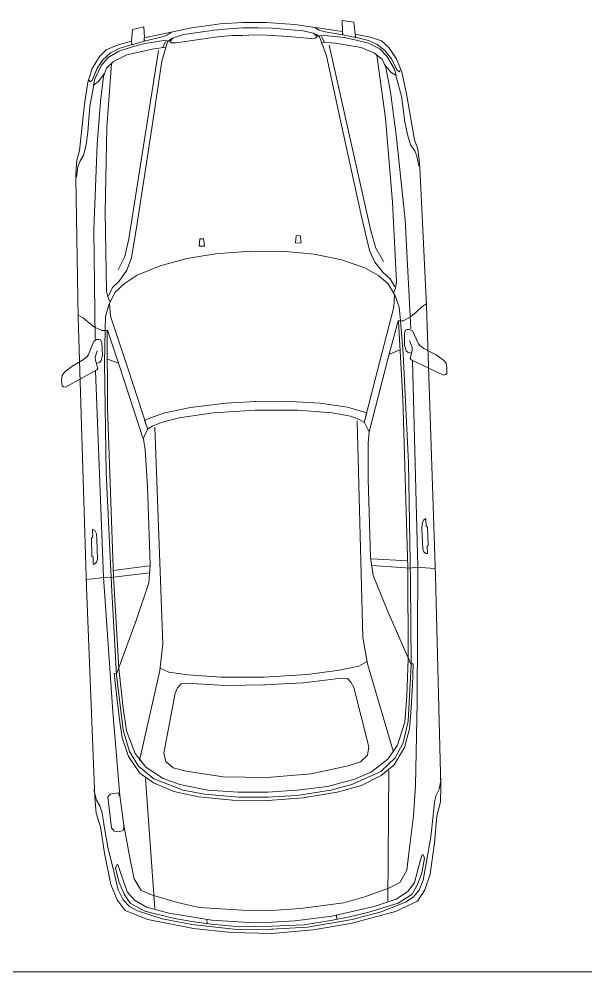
# Model space of a CAD drawing. Header units: metres. Extents: x 0 to 8495, y 0 to 3455.
# Drawn here: x 8274.348 to 8276.426, y 221.551 to 225.047 of the extents above; entities that cross this region are included whole.
import ezdxf

# ---------------------------------------------------------------- set-up
doc = ezdxf.new("R2010")
doc.units = ezdxf.units.M
doc.header["$MEASUREMENT"] = 0
doc.layers.get('0').update_dxf_attribs({"lineweight": 18})
doc.layers.add('furniture', color=30, linetype='Continuous', lineweight=20)

msp = doc.modelspace()

# ---------------------------------------------------------------- linework, layer by layer
at = {"color": 251}
for p, q in [((8274.8845, 224.9644), (8274.8755, 224.9425)), ((8275.4572, 224.9828), (8275.4676, 224.9615)), ((8275.7433, 223.8333), (8275.7072, 223.8172)), ((8274.6728, 223.7988), (8274.7099, 223.7852)), ((8274.8253, 223.0409), (8274.6934, 223.0244)), ((8275.6399, 223.0671), (8275.7725, 223.0591)), ((8275.7031, 222.29), (8275.7003, 221.8111)), ((8274.812, 222.2613), (8274.8456, 221.7836)), ((8275.0369, 221.7443), (8275.0374, 221.7281)), ((8275.5119, 221.7595), (8275.5124, 221.7434))]:
    msp.add_line(p, q, dxfattribs=at)
for points in [[(8275.1692, 225.034), (8275.0851, 225.0285), (8274.9799, 225.0149), (8274.8073, 224.9775), (8274.806, 225.0185), (8274.7637, 225.0086), (8274.7608, 224.9649), (8274.7075, 224.9504), (8274.667, 224.9337), (8274.6431, 224.909), (8274.6163, 224.8646), (8274.6, 224.8146), (8274.5881, 224.7339), (8274.5696, 224.5639), (8274.5597, 224.5286), (8274.5562, 224.4789), (8274.5567, 224.4619), (8274.5645, 223.9534), (8274.595, 222.9625), (8274.6252, 222.1906), (8274.6305, 222.1342), (8274.6463, 222.0833), (8274.6618, 221.9865), (8274.6849, 221.8722), (8274.708, 221.8163), (8274.7375, 221.7766), (8274.8199, 221.7439), (8274.9873, 221.7107), (8275.1257, 221.6957), (8275.2779, 221.6918)], [(8275.1686, 225.034), (8275.2529, 225.0339), (8275.3588, 225.0271), (8275.5334, 225.0009), (8275.532, 225.0418), (8275.575, 225.0347), (8275.5806, 224.9913), (8275.6348, 224.9802), (8275.6762, 224.9662), (8275.7017, 224.9431), (8275.7312, 224.9005), (8275.7507, 224.8515), (8275.7678, 224.7718), (8275.7971, 224.6034), (8275.8093, 224.5688), (8275.8161, 224.5194), (8275.8166, 224.5024), (8275.8415, 223.9945), (8275.8747, 223.0036), (8275.8941, 222.2314), (8275.8924, 222.1747), (8275.8799, 222.123), (8275.8707, 222.0254), (8275.855, 221.9098), (8275.8356, 221.8526), (8275.8086, 221.811), (8275.7285, 221.7731), (8275.5636, 221.7293), (8275.4264, 221.7054), (8275.2748, 221.6917)], [(8274.6051, 224.8212), (8274.609, 224.8161), (8274.617, 224.8238), (8274.6342, 224.8661), (8274.6563, 224.8982), (8274.6831, 224.9221), (8274.7146, 224.9388), (8274.7618, 224.9538), (8274.7607, 224.9649), (8274.7611, 224.9522), (8274.8069, 224.9656), (8274.8065, 224.9776), (8274.8077, 224.9657), (8274.8772, 224.9821), (8274.8926, 224.9885), (8274.9072, 224.9987)], [(8275.1691, 225.0138), (8275.1162, 225.0106), (8275.0627, 225.0059), (8274.9515, 224.9897), (8274.9131, 224.978), (8274.9009, 224.9642), (8274.907, 224.9592), (8274.9234, 224.9597), (8275.0087, 224.9721), (8275.0851, 224.982), (8275.132, 224.9858), (8275.1685, 224.9862)], [(8275.1701, 225.0139), (8275.223, 225.0141), (8275.2767, 225.0128), (8275.3888, 225.0037), (8275.4278, 224.9946), (8275.4409, 224.9815), (8275.4351, 224.9761), (8275.4187, 224.9756), (8275.3328, 224.9825), (8275.2559, 224.9875), (8275.2089, 224.9883), (8275.1724, 224.9863)], [(8275.4248, 224.9952), (8275.4384, 224.9904), (8275.4491, 224.9811), (8275.4752, 224.9118), (8275.527, 224.6682), (8275.6034, 224.3228), (8275.632, 224.1982), (8275.6523, 224.1546), (8275.6822, 224.1164), (8275.7083, 224.0942), (8275.7249, 224.0644)], [(8275.7452, 224.8579), (8275.7417, 224.8525), (8275.7332, 224.8597), (8275.7133, 224.9008), (8275.6892, 224.9314), (8275.6609, 224.9536), (8275.6284, 224.9682), (8275.5803, 224.9801), (8275.5807, 224.9913), (8275.5811, 224.9786), (8275.5345, 224.989), (8275.5342, 225.001), (8275.5338, 224.989), (8275.4634, 225.0009), (8275.4475, 225.0064), (8275.4323, 225.0156)], [(8274.8934, 224.9654), (8274.8858, 224.9697), (8274.8028, 224.9551), (8274.7644, 224.9441), (8274.7142, 224.9284), (8274.6747, 224.9055), (8274.6503, 224.8771), (8274.6258, 224.8271), (8274.6206, 224.8038), (8274.6395, 224.8171), (8274.6602, 224.8454)], [(8274.9161, 224.9788), (8274.9028, 224.9732), (8274.8927, 224.9632), (8274.8711, 224.8924), (8274.8351, 224.6459), (8274.781, 224.2964), (8274.7605, 224.1702), (8274.743, 224.1253), (8274.7156, 224.0853), (8274.691, 224.0615), (8274.6764, 224.0307)], [(8275.4483, 224.9833), (8275.4556, 224.988), (8275.5394, 224.9787), (8275.5784, 224.9703), (8275.6295, 224.9578), (8275.6704, 224.9375), (8275.6966, 224.9107), (8275.7242, 224.8624), (8275.7309, 224.8395), (8275.7111, 224.8515), (8275.6886, 224.8784)], [(8275.784, 223.9097), (8275.763, 224.3107), (8275.7305, 224.6217), (8275.7092, 224.778), (8275.692, 224.8692), (8275.679, 224.899), (8275.6515, 224.9212), (8275.6016, 224.9427), (8275.508, 224.9576), (8275.4572, 224.9619)], [(8274.6273, 223.8725), (8274.6226, 224.2741), (8274.6349, 224.5865), (8274.6462, 224.7438), (8274.6575, 224.836), (8274.6685, 224.8665), (8274.6946, 224.8904), (8274.743, 224.9151), (8274.8354, 224.936), (8274.8859, 224.9436)], [(8274.711, 224.1262), (8274.7357, 224.1762), (8274.75, 224.2406), (8274.8595, 224.9307)], [(8275.6841, 224.1574), (8275.6564, 224.2058), (8275.6379, 224.2692), (8275.4843, 224.9508)], [(8275.6596, 224.9135), (8275.6912, 224.6827), (8275.7172, 224.3739), (8275.7319, 224.0828), (8275.7275, 224.0583), (8275.7214, 224.0444)], [(8274.687, 224.8823), (8274.6703, 224.6499), (8274.6642, 224.34), (8274.6682, 224.0486), (8274.6742, 224.0245), (8274.6812, 224.0109)], [(8275.7295, 224.8399), (8275.7494, 224.7634), (8275.7626, 224.6693), (8275.772, 224.6229), (8275.7833, 224.5855), (8275.7986, 224.5635), (8275.8066, 224.544), (8275.814, 224.5071)], [(8274.6219, 224.8043), (8274.607, 224.7267), (8274.5999, 224.6319), (8274.5935, 224.585), (8274.5846, 224.547), (8274.5707, 224.524), (8274.564, 224.5041), (8274.559, 224.4668)], [(8275.0284, 224.2146), (8275.0245, 224.2407), (8275.0105, 224.2408), (8275.0077, 224.2133), (8275.0278, 224.214)], [(8275.3618, 224.2253), (8275.364, 224.2516), (8275.3779, 224.2527), (8275.3825, 224.2254), (8275.3624, 224.2247)], [(8275.1965, 224.195), (8275.0677, 224.1854), (8274.9635, 224.1686), (8274.8651, 224.1417), (8274.7815, 224.1067), (8274.7332, 224.0753), (8274.6995, 224.0431), (8274.6792, 224.003), (8274.6837, 223.9566), (8274.7484, 223.7622), (8274.82, 223.541), (8274.8083, 223.5755), (8274.8769, 223.6009), (8274.9768, 223.6218), (8275.1058, 223.6379), (8275.2164, 223.644)], [(8275.1952, 224.195), (8275.3244, 224.1937), (8275.4295, 224.1836), (8275.5294, 224.1631), (8275.6151, 224.1335), (8275.6653, 224.1053), (8275.701, 224.0753), (8275.7238, 224.0366), (8275.7223, 223.99), (8275.6702, 223.7918), (8275.613, 223.5665), (8275.6224, 223.6016), (8275.5523, 223.6226), (8275.4513, 223.6371), (8275.3216, 223.6448), (8275.2108, 223.6438)], [(8275.7251, 224.0355), (8275.741, 223.9902), (8275.7461, 223.9399), (8275.7558, 223.8202), (8275.775, 223.4192), (8275.7825, 222.9817), (8275.7855, 222.6764), (8275.7738, 222.4714), (8275.7555, 222.3918), (8275.7263, 222.3367), (8275.6737, 222.287), (8275.5683, 222.2383), (8275.491, 222.2178), (8275.3664, 222.1988), (8275.2579, 222.1923)], [(8274.678, 224.0019), (8274.665, 223.9556), (8274.6632, 223.9051), (8274.6612, 223.785), (8274.6678, 223.3836), (8274.6884, 222.9465), (8274.705, 222.6417), (8274.7298, 222.4379), (8274.7532, 222.3596), (8274.7859, 222.3064), (8274.8416, 222.2602), (8274.9499, 222.2184), (8275.0283, 222.2029), (8275.1539, 222.1919), (8275.2626, 222.1924)], [(8275.2135, 223.6124), (8275.3703, 223.6123), (8275.4959, 223.6018), (8275.5628, 223.5895), (8275.5947, 223.5777), (8275.6146, 223.5673), (8275.6319, 223.5329), (8275.7016, 223.8045), (8275.7375, 223.9391), (8275.7461, 223.9393), (8275.7577, 223.9391), (8275.7834, 223.9539), (8275.8025, 223.9707), (8275.8256, 223.9918), (8275.8415, 224.0021)], [(8275.2157, 223.6124), (8275.0592, 223.6023), (8274.9346, 223.5838), (8274.8686, 223.5672), (8274.8376, 223.5534), (8274.8183, 223.5417), (8274.8033, 223.5063), (8274.7163, 223.7729), (8274.6719, 223.9048), (8274.6632, 223.9045), (8274.6516, 223.9036), (8274.6251, 223.9166), (8274.6049, 223.9322), (8274.5805, 223.9517), (8274.564, 223.9611)], [(8275.2588, 222.211), (8275.3675, 222.2175), (8275.4789, 222.232), (8275.5791, 222.259), (8275.6396, 222.2857), (8275.6995, 222.3312), (8275.7355, 222.3829), (8275.7615, 222.4679), (8275.7693, 222.5623), (8275.7748, 222.7002), (8275.773, 223.0335), (8275.755, 223.6553), (8275.739, 223.9371)], [(8275.7792, 223.8664), (8275.7886, 223.8425), (8275.7886, 223.8326), (8275.7835, 223.8104), (8275.7816, 223.8023), (8275.7851, 223.7966), (8275.9039, 223.7405), (8275.9109, 223.7426), (8275.9157, 223.7467), (8275.9166, 223.7664), (8275.9133, 223.7841), (8275.9037, 223.7958), (8275.8764, 223.8149), (8275.8317, 223.838), (8275.8169, 223.8486), (8275.8118, 223.8552), (8275.79, 223.9027), (8275.7797, 223.9082), (8275.7714, 223.908), (8275.7651, 223.9053), (8275.7611, 223.8944), (8275.7613, 223.849), (8275.7669, 223.8295), (8275.7744, 223.8236), (8275.784, 223.8214)], [(8275.2605, 222.2111), (8275.1516, 222.2106), (8275.0395, 222.2179), (8274.9378, 222.2384), (8274.8757, 222.2611), (8274.813, 222.3027), (8274.7738, 222.352), (8274.7424, 222.4352), (8274.7285, 222.5288), (8274.7142, 222.6661), (8274.6946, 222.9988), (8274.6726, 223.6205), (8274.6705, 223.9028)], [(8274.6349, 223.8297), (8274.6271, 223.8051), (8274.6277, 223.7953), (8274.6342, 223.7734), (8274.6366, 223.7655), (8274.6334, 223.7596), (8274.5185, 223.696), (8274.5114, 223.6976), (8274.5063, 223.7014), (8274.5042, 223.721), (8274.5064, 223.7389), (8274.5152, 223.7512), (8274.5412, 223.772), (8274.5843, 223.7979), (8274.5984, 223.8094), (8274.6031, 223.8163), (8274.6217, 223.8652), (8274.6317, 223.8713), (8274.64, 223.8716), (8274.6465, 223.8694), (8274.6511, 223.8588), (8274.6538, 223.8134), (8274.6495, 223.7936), (8274.6424, 223.7872), (8274.6329, 223.7844)], [(8275.2739, 221.7772), (8275.3797, 221.7841), (8275.5381, 221.8042), (8275.6158, 221.8274), (8275.7058, 221.8603), (8275.7455, 221.88), (8275.7694, 221.9246), (8275.7786, 221.9964), (8275.7941, 222.1238), (8275.801, 222.2335), (8275.8072, 222.5408), (8275.8097, 223.0367), (8275.7908, 223.7932)], [(8275.2733, 221.7772), (8275.1673, 221.7773), (8275.0079, 221.7871), (8274.9289, 221.8054), (8274.837, 221.8324), (8274.7961, 221.8495), (8274.7694, 221.8925), (8274.7556, 221.9635), (8274.7319, 222.0896), (8274.718, 222.1987), (8274.6921, 222.5049), (8274.6577, 222.9997), (8274.628, 223.7559)], [(8275.5871, 223.5729), (8275.6081, 222.7783), (8275.6257, 222.6815), (8275.721, 222.3572)], [(8274.8454, 223.5491), (8274.8755, 222.7548), (8274.8642, 222.657), (8274.7899, 222.3272)], [(8275.2599, 222.1796), (8275.39, 222.1898), (8275.5137, 222.2103), (8275.6036, 222.2356), (8275.6752, 222.2717), (8275.7227, 222.3107), (8275.7611, 222.3742), (8275.7791, 222.4434), (8275.784, 222.5021), (8275.7905, 222.6035), (8275.7932, 222.6809), (8275.7842, 222.6814), (8275.6996, 222.8733), (8275.6456, 223.0055), (8275.6366, 223.0715), (8275.6274, 223.3584), (8275.6275, 223.4922), (8275.6317, 223.532)], [(8275.2615, 222.1797), (8275.131, 222.1815), (8275.0061, 222.1939), (8274.9148, 222.2135), (8274.8411, 222.2449), (8274.7912, 222.2808), (8274.7488, 222.3417), (8274.7263, 222.4096), (8274.7177, 222.4678), (8274.7047, 222.5686), (8274.697, 222.6457), (8274.706, 222.6467), (8274.7781, 222.8437), (8274.8234, 222.9791), (8274.8282, 223.0455), (8274.819, 223.3324), (8274.8103, 223.4659), (8274.8036, 223.5053)], [(8275.8391, 223.2143), (8275.8301, 223.2089), (8275.8251, 223.1962), (8275.8249, 223.1766), (8275.8275, 223.1036), (8275.8314, 223.0923), (8275.8392, 223.0858), (8275.8446, 223.0859), (8275.8435, 223.1125), (8275.8475, 223.1157), (8275.8448, 223.1825), (8275.8398, 223.1864), (8275.8394, 223.2141)], [(8274.6169, 223.1751), (8274.6263, 223.1702), (8274.6322, 223.1579), (8274.6336, 223.1383), (8274.6357, 223.0653), (8274.6325, 223.0538), (8274.6251, 223.0467), (8274.6197, 223.0466), (8274.6191, 223.0732), (8274.615, 223.076), (8274.6133, 223.1429), (8274.6181, 223.1471), (8274.6167, 223.1748)], [(8275.6407, 223.0419), (8275.783, 223.0329), (8275.801, 223.0361), (8275.8379, 223.0334), (8275.8722, 223.0312)], [(8274.8261, 223.0157), (8274.6846, 222.9976), (8274.6665, 222.9996), (8274.6298, 222.9945), (8274.5957, 222.9902)], [(8275.2452, 222.6326), (8275.4043, 222.6427), (8275.5227, 222.6584), (8275.5935, 222.6735), (8275.6246, 222.6904)], [(8275.247, 222.6327), (8275.0876, 222.6325), (8274.9685, 222.6406), (8274.8968, 222.6512), (8274.8647, 222.666)], [(8275.2451, 222.6049), (8275.3895, 222.6115), (8275.4911, 222.6237), (8275.5276, 222.6288), (8275.5514, 222.6276), (8275.5647, 222.6142), (8275.5752, 222.5947), (8275.6307, 222.3775), (8275.6248, 222.3466), (8275.5998, 222.3221), (8275.5538, 222.3067), (8275.419, 222.2776), (8275.2581, 222.2645)], [(8275.2489, 222.605), (8275.1044, 222.6023), (8275.0022, 222.608), (8274.9655, 222.6108), (8274.9418, 222.608), (8274.9294, 222.5938), (8274.9201, 222.5736), (8274.8787, 222.3534), (8274.8866, 222.3229), (8274.9131, 222.3), (8274.96, 222.2876), (8275.0963, 222.2672), (8275.2578, 222.2645)], [(8275.2738, 221.708), (8275.405, 221.7157), (8275.5689, 221.7441), (8275.6752, 221.7717), (8275.764, 221.8068), (8275.7922, 221.825), (8275.8144, 221.8511), (8275.8293, 221.8885), (8275.841, 221.9569), (8275.8576, 222.0474), (8275.8655, 222.1249), (8275.8708, 222.1747), (8275.8769, 222.2002), (8275.8878, 222.2213), (8275.8958, 222.2596)], [(8275.2778, 221.7082), (8275.1465, 221.7074), (8274.9811, 221.7252), (8274.8732, 221.7459), (8274.7824, 221.7753), (8274.753, 221.7916), (8274.7292, 221.8162), (8274.7119, 221.8526), (8274.6959, 221.9201), (8274.6734, 222.0093), (8274.6606, 222.0862), (8274.6521, 222.1355), (8274.6444, 222.1606), (8274.6322, 222.181), (8274.6217, 222.2187)], [(8274.7328, 222.0879), (8274.7298, 222.0696), (8274.7142, 222.0654), (8274.6971, 222.0673), (8274.687, 222.0803), (8274.6737, 222.1938), (8274.6818, 222.2038), (8274.7108, 222.2084), (8274.716, 222.1964)], [(8275.2758, 221.7196), (8275.3932, 221.7246), (8275.4975, 221.7406), (8275.5594, 221.753), (8275.6303, 221.7702), (8275.7375, 221.8037), (8275.7895, 221.8365), (8275.8091, 221.8717), (8275.8239, 221.9149), (8275.8348, 221.9682), (8275.8287, 221.9807), (8275.8252, 221.9806), (8275.8201, 221.962), (8275.7973, 221.8794), (8275.7731, 221.8463), (8275.7302, 221.8184), (8275.6503, 221.7916), (8275.4947, 221.7555), (8275.3593, 221.7385), (8275.2742, 221.7334)], [(8275.2752, 221.7196), (8275.1577, 221.717), (8275.0525, 221.7263), (8274.99, 221.7347), (8274.9181, 221.7474), (8274.8089, 221.7738), (8274.755, 221.8032), (8274.7331, 221.8371), (8274.7156, 221.8792), (8274.7013, 221.9318), (8274.7066, 221.9447), (8274.7101, 221.9448), (8274.7164, 221.9265), (8274.7444, 221.8456), (8274.7707, 221.8141), (8274.8153, 221.789), (8274.8967, 221.7674), (8275.0543, 221.7413), (8275.1906, 221.733), (8275.2759, 221.7335)]]:
    msp.add_lwpolyline(points, dxfattribs=at)
at = {"layer": 'furniture', "color": 57, "true_color": 0x80812c}
msp.add_lwpolyline([(8322.1661, 274.2328), (8275.7825, 263.5225), (8258.8293, 259.5389), (8264.4207, 221.5513), (8329.9207, 221.5513)], close=True, dxfattribs=at)

doc.saveas('drawing.dxf')
